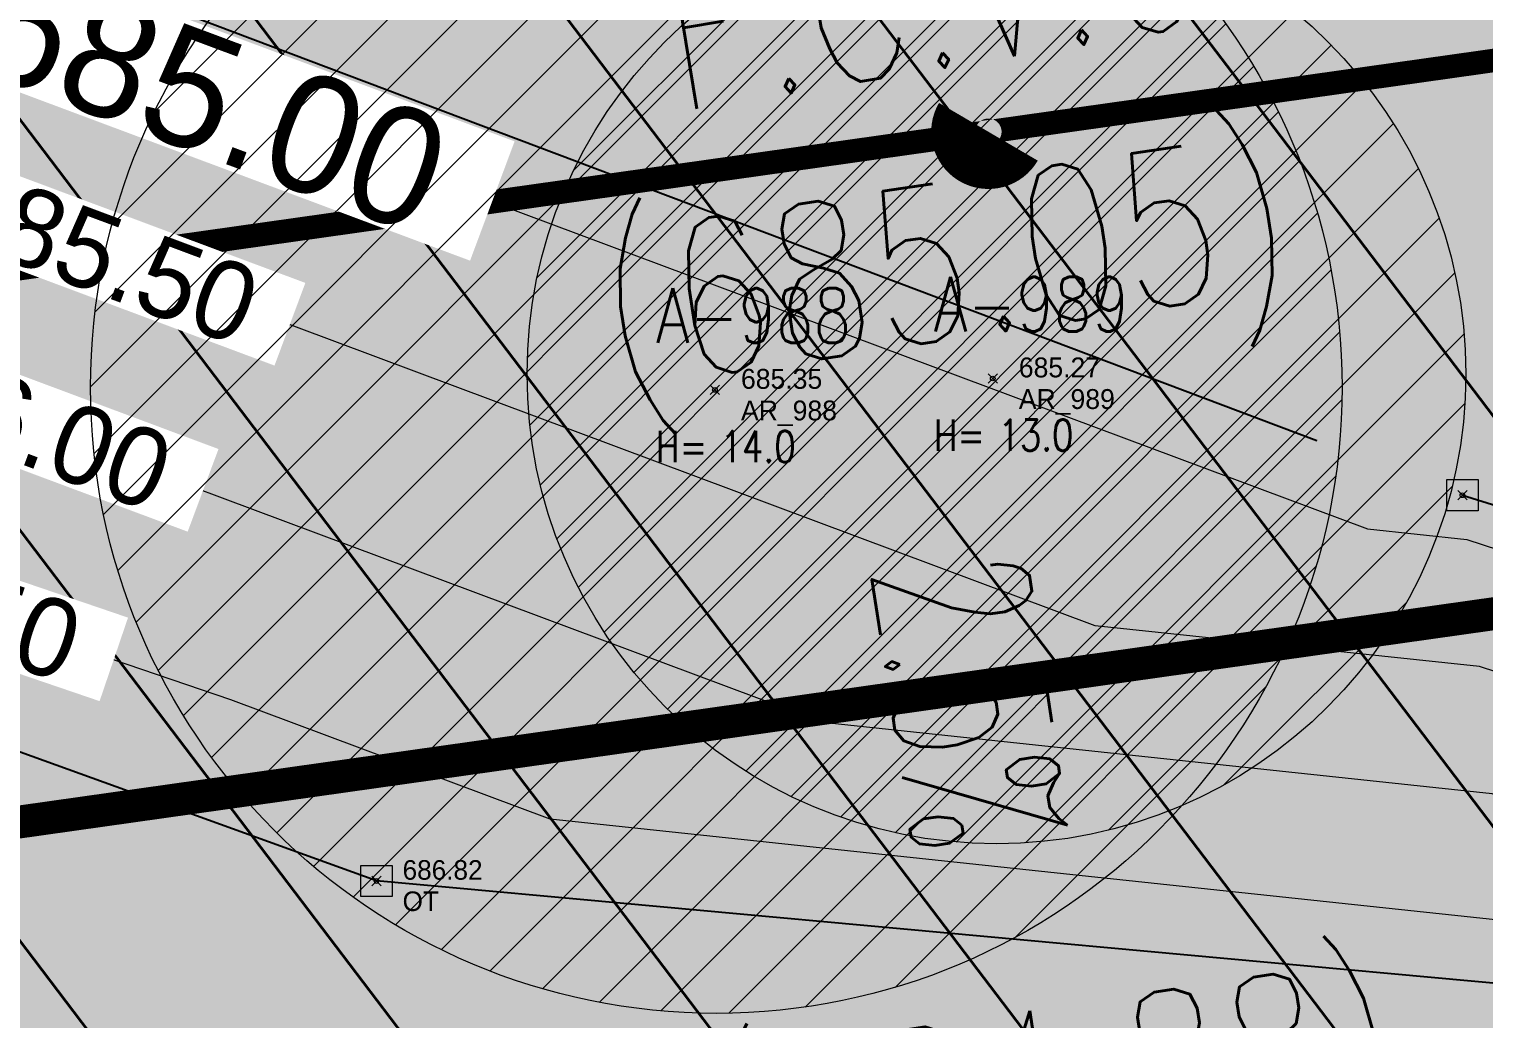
# Model space of a CAD drawing. Extents: x 350769 to 354978, y 6304672 to 6307963.
# Drawn here: x 352637.92 to 352647.22, y 6306023 to 6306029.32 of the extents above; entities that cross this region are included whole.
import ezdxf
from ezdxf import colors
from ezdxf.entities.mleader import LeaderData, LeaderLine
from ezdxf.enums import TextEntityAlignment as Align
from ezdxf.math import Vec2, Vec3

# ---------------------------------------------------------------- set-up
doc = ezdxf.new("R2010")
doc.units = 0
doc.header["$PDMODE"] = 35
doc.header["$PDSIZE"] = 0.03
for name, pattern in [('3-5', [8, 3, -5]), ('CONTINUOS', [0]), ('DASHDOTX2', [2, 1, -0.5, 0, -0.5]), ('DASHED', [19.049999999999997, 12.7, -6.35])]:
    doc.linetypes.add(name, pattern=pattern)
doc.layers.get('0').update_dxf_attribs({"linetype": 'CONTINUOUS'})
doc.layers.get('Defpoints').update_dxf_attribs({"linetype": 'CONTINUOUS'})
for name, color, linetype in [('00-S2_ALL AREA APORTANTES', 150, 'CONTINUOUS'), ('00_Demarc_Proyectado', 150, 'CONTINUOUS'), ('00_Demarcacion Proyectada', 150, 'CONTINUOUS'), ('01_Dem Ext_Transl_niv.anillo', 130, 'CONTINUOUS'), ('02_Geo ext_Acotamiento', 7, 'CONTINUOUS'), ('03_Pav ext_Escurrimiento', 2, 'CONTINUOUS'), ('03_Pav ext_HCV', 34, 'CONTINUOUS'), ('03_Pav ext_Vereda HC', 42, 'CONTINUOUS'), ('03_S3_Pav ext_Cota', 2, 'CONTINUOUS'), ('05_All ext_Txt', 4, 'CONTINUOUS'), ('1-ARBOL H1', 7, 'CONTINUOUS'), ('1-ARBOL H2', 1, 'CONTINUOUS'), ('1-ARBOL H3', 241, 'CONTINUOUS'), ('1-ARBOL NOMBRE', 3, 'CONTINUOUS'), ('1-ARBOL PTO', 7, 'CONTINUOUS'), ('3-TALUD', 252, 'DASHED'), ('C-TINN', 5, 'CONTINUOUS'), ('C-TOPO-MAJR', 9, 'CONTINUOUS'), ('C-TOPO-MINR', 8, 'CONTINUOUS'), ('V-NODE-TEXT DIC 2012', 31, 'CONTINUOUS')]:
    doc.layers.add(name, color=color, linetype=linetype)
doc.layers.add('0_ASD_TOPOGRAFIA_ELEMENTOS', color=7, linetype='CONTINUOS', lineweight=5, true_color=0xbdbdbd)
doc.layers.add('EJE PROYECTADO', color=7, linetype='DASHDOTX2', lineweight=15)
doc.styles.add('JPG_2MM', font='simplex.shx', dxfattribs={"height": 1})
doc.styles.add('ROMANS', font='romans.shx', dxfattribs={"width": 0.65})
doc.dimstyles.new('Principal', dxfattribs={"dimscale": 0, "dimtxt": 2, "dimasz": 2, "dimexe": 1, "dimexo": 1, "dimtad": 1, "dimrnd": 0.05, "dimzin": 1, "dimtxsty": 'ROMANS', "dimcen": 2.5, "dimclrt": 2, "dimaunit": 2, "dimadec": 0, "dimazin": 0, "dimtfac": 1, "dimtmove": 0, "dimatfit": 3, "dimfxl": 1, "dimfxlon": 1, "dimarcsym": 0})
pattern_1 = [(127.2451660467093, (0, 0), (-1.263734244477452, -0.9607975902004564), [])]
pattern_2 = [(0, (0, 0), (0.15875, 0.3175), [0, -0.3175])]

# ---------------------------------------------------------------- blocks, each defined once
blk = doc.blocks.new('_Dot')
at = {"color": 0, "linetype": 'ByBlock', "lineweight": -2}
blk.add_line((-0.5, 0), (-1, 0), dxfattribs=at)
at = {"color": 0, "linetype": 'ByBlock', "const_width": 0.5}
blk.add_lwpolyline([(-0.25, 0, 1), (0.25, 0, 1)], format="xyb", close=True, dxfattribs=at)
blk = doc.blocks.new('*U993')
at = {"layer": 'EJE PROYECTADO', "color": 7, "linetype": 'DASHDOTX2', "lineweight": 15, "ltscale": 4}
blk.add_line((352607.9261549542, 6306023.563363702), (352715.028569147, 6306038.686160961), dxfattribs=at)
blk = doc.blocks.new('*D1285')
at = {"layer": '02_Geo ext_Acotamiento', "color": 0, "lineweight": -2, "transparency": 16777216}
blk.add_line((352571.7078493389, 6306017.609632175), (352570.1212967744, 6306023.145086422), dxfattribs=at)
at = {"layer": '02_Geo ext_Acotamiento', "color": 0, "transparency": 16777216}
blk.add_solid([(352570.2815125268, 6306023.191006901), (352569.9610810217, 6306023.099165943), (352569.8457738976, 6306024.106380936)], dxfattribs=at)
at = {"layer": 'Defpoints', "color": 0, "transparency": 16777216}
for p in [(352569.8457738976, 6306024.106380936), (352673.9862456541, 6305660.762090027)]:
    blk.add_point(p, dxfattribs=at)
at = {"layer": '02_Geo ext_Acotamiento', "color": 2, "transparency": 16777216, "insert": (352571.9656105717, 6306020.004909273), "char_height": 1, "attachment_point": 5, "rotation": 285.99317661795897, "style": 'ROMANS'}
blk.add_mtext('R377,95', dxfattribs=at)
blk = doc.blocks.new('A$C6F2B269D')
at = {"layer": '00_Demarc_Proyectado', "color": 252, "linetype": 'CONTINUOS', "ltscale": 0.25, "const_width": 0.15, "flags": 128}
blk.add_lwpolyline([(406.6025256006396, 741.1003657402471, -0.03132790665521317), (436.2723908958724, 747.5963140241802), (460.6138134024804, 751.0330708893016), (501.393724522791, 756.787721423592, -0.01646156405520624), (512.1769199254726, 757.8117851353077, 0.01362318630335065), (521.8865792793804, 758.674235410057)], format="xyb", dxfattribs=at)
at = {"layer": '00_Demarc_Proyectado', "color": 252, "linetype": '3-5', "flags": 128}
blk.add_lwpolyline([(324.143660965492, 711.6118815205991, 0.21, 0.21, 0.02860421263021953), (365.3507435320062, 724.6357321897522, 0.21, 0.21, -0.01175815259302318), (380.748058074445, 730.0805871794, 0.21, 0.21, -0.0159455191435121), (401.9335374810034, 736.2781988568604, 0.21, 0.21, 0), (405.7998798589688, 737.2575018629432, 0.21, 0.21, 0), (407.5636308409739, 737.7349123209715, 0.21, 0.21, -0.031304837045562), (436.7836878534872, 744.1337906019762, 0.21, 0.21, 0), (461.103124148678, 747.5674432413653, 0.21, 0.21, 0), (506.9185084606288, 754.036309090443, 0, 0, 0)], format="xyseb", dxfattribs=at)
blk = doc.blocks.new('TOPOGRAFIA')
at = {"layer": '0_ASD_TOPOGRAFIA_ELEMENTOS', "true_color": 0xf26507}
h = blk.add_hatch(dxfattribs=at)
h.set_pattern_fill('ANSI31', color=30, scale=0.1)
h.set_pattern_definition([(45, (384341.3286090542, 6301287.36371375), (-0.2245064030267289, 0.2245064030267289), [])])
edge = h.paths.add_edge_path()
edge.add_arc((390644.1028263951, 6303027.115890063), 3, 0, 360)
at = {"layer": '0_ASD_TOPOGRAFIA_ELEMENTOS', "color": 30, "true_color": 0xf26507}
blk.add_circle((390644.1028263951, 6303027.115890063), 3, dxfattribs=at)
at = {"layer": '1-ARBOL H1', "color": 9, "lineweight": 0, "true_color": 0xbdbdbd}
for p in [(390644.079, 6303027.088), (390642.303, 6303027.015)]:
    blk.add_point(p, dxfattribs=at)
at = {"layer": '1-ARBOL PTO', "color": 9, "lineweight": 0, "true_color": 0xbdbdbd}
for p in [(390644.079, 6303027.088), (390642.303, 6303027.015)]:
    blk.add_point(p, dxfattribs=at)
at = {"layer": '3-TALUD', "color": 9, "lineweight": 0, "true_color": 0xbdbdbd, "flags": 128}
for points in [[(390634.2670000001, 6303031.172999999), (390647.081, 6303026.342)], [(390647.081, 6303026.342), (390652.046, 6303024.807999999)], [(390640.14, 6303023.878), (390636.179, 6303025.307)], [(390647.3920000001, 6303023.215), (390640.14, 6303023.878)]]:
    blk.add_lwpolyline(points, dxfattribs=at)
at = {"layer": 'C-TINN', "color": 9, "linetype": 'Continuous', "lineweight": 0, "true_color": 0xbdbdbd}
for points, elevation in [([(390646.981, 6303026.242000001), (390646.981, 6303026.442), (390647.181, 6303026.442), (390647.181, 6303026.242000001), (390646.981, 6303026.242000001)], 684.826), ([(390640.04, 6303023.778), (390640.04, 6303023.977999999), (390640.24, 6303023.977999999), (390640.24, 6303023.778), (390640.04, 6303023.778)], 686.819)]:
    blk.add_lwpolyline(points, dxfattribs=dict(at, elevation=elevation))
for p in [(390647.081, 6303026.342, 684.826), (390640.14, 6303023.878, 686.819)]:
    blk.add_point(p, dxfattribs=at)
at = {"layer": 'C-TOPO-MAJR', "color": 9, "linetype": 'Continuous', "lineweight": 0, "true_color": 0xbdbdbd, "elevation": 685}
blk.add_lwpolyline([(390655.0954206897, 6303035.50822069), (390652.3070576271, 6303035.707338983), (390645.2827038917, 6303038.839175973), (390641.1177532467, 6303037.64576479), (390636.6636329114, 6303036.495448463), (390635.0988490566, 6303034.311462265), (390633.819828479, 6303032.086812298), (390633.8323401118, 6303031.351529741), (390634.0528978979, 6303030.898645646), (390634.4523124684, 6303030.604462898), (390634.8277240179, 6303030.476510691), (390646.4750120422, 6303026.126879076), (390647.1091111688, 6303026.059351688), (390651.5098140475, 6303024.624470945), (390652.5537782063, 6303024.713458052), (390656.2321925926, 6303026.224977778), (390655.5349, 6303032.341475001), (390658.099588785, 6303035.719663552), (390655.0954206897, 6303035.50822069)], dxfattribs=at)
at = {"layer": 'C-TOPO-MINR', "color": 9, "linetype": 'Continuous', "lineweight": 0, "true_color": 0xbdbdbd}
for points, elevation in [([(390662.8580367597, 6303025.177580667), (390658.0929101259, 6303025.659768724), (390654.7808756027, 6303024.298800386), (390649.1581212733, 6303023.819518949), (390647.2706696104, 6303024.434936103), (390642.9923226292, 6303024.890551931), (390637.7481616111, 6303026.848962207), (390635.417481575, 6303027.643332155), (390632.9377827828, 6303029.469716717)], 686), ([(390660.8069816201, 6303026.482209667), (390658.9368286399, 6303026.671452367), (390653.6673269045, 6303024.506129219), (390650.3339676604, 6303024.221994947), (390647.1898903896, 6303025.247143896), (390644.7336673357, 6303025.508715504), (390636.2879428145, 6303028.662736449), (390634.9348970217, 6303029.123897526), (390633.4953403403, 6303030.184181182)], 685.5), ([(390664.9090918992, 6303023.872951668), (390657.2489916117, 6303024.648085081), (390655.8944243009, 6303024.091471553), (390647.9822748863, 6303023.417042951), (390647.3514488311, 6303023.622728311), (390641.2509779228, 6303024.272388359), (390639.2083804078, 6303025.035187966), (390635.9000661282, 6303026.162766784), (390632.3802252252, 6303028.755252252), (390630.4365597356, 6303032.746293341)], 686.5)]:
    blk.add_lwpolyline(points, dxfattribs=dict(at, elevation=elevation))
at = {"layer": 'V-NODE-TEXT DIC 2012', "color": 9, "lineweight": 0, "true_color": 0xbdbdbd}
for p in [(390644.079, 6303027.088), (390642.303, 6303027.015), (390647.081, 6303026.342), (390640.14, 6303023.878)]:
    blk.add_point(p, dxfattribs=at)
at = {"layer": '1-ARBOL H2', "color": 9, "lineweight": 0, "true_color": 0xbdbdbd, "style": 'ROMANS', "width": 0.8}
for p in [(390643.7020668353, 6303026.626000006), (390641.9260668354, 6303026.553000005)]:
    blk.add_text('H=', height=0.2, dxfattribs=at).set_placement(p)
at = {"layer": '1-ARBOL H3', "color": 9, "lineweight": 0, "true_color": 0xbdbdbd, "style": 'ROMANS', "width": 0.8}
for s, p in [('13.0', (390644.1151939023, 6303026.626000006)), ('14.0', (390642.3391939023, 6303026.553000006))]:
    blk.add_text(s, height=0.2, dxfattribs=at).set_placement(p)
at = {"layer": '1-ARBOL NOMBRE', "color": 9, "lineweight": 0, "true_color": 0xbdbdbd, "style": 'ROMANS', "width": 0.8}
for s, p in [('A-989', (390643.7020668353, 6303027.388000003)), ('A-988', (390641.9260668354, 6303027.315000002))]:
    blk.add_text(s, height=0.35, dxfattribs=at).set_placement(p)
at = {"layer": 'V-NODE-TEXT DIC 2012', "color": 9, "lineweight": 0, "true_color": 0xbdbdbd}
for s, height, p in [('685.35', 0.127, (390642.4697893219, 6303027.022210677)), ('685.27', 0.127, (390644.2457893219, 6303027.095210678)), ('AR_989', 0.127, (390644.2457893219, 6303026.893210678)), ('AR_988', 0.127, (390642.4697893219, 6303026.820210678)), ('686.82', 0.125, (390640.3067893219, 6303023.886210677)), ('OT', 0.125, (390640.3067893219, 6303023.686210678))]:
    blk.add_text(s, height=height, dxfattribs=at).set_placement(p)
at = {"layer": 'C-TOPO-MAJR', "color": 9, "linetype": 'Continuous', "lineweight": 0, "true_color": 0xbdbdbd, "insert": (390639.0916551963, 6303028.884163201, 685), "char_height": 0.75, "width": 3.751428571428571, "attachment_point": 5, "rotation": 339.52206154424255, "bg_fill": 3, "box_fill_scale": 1.042333333333333, "bg_fill_color": 256, "bg_fill_true_color": 13158600, "bg_fill_transparency": 0}
blk.add_mtext('685.00', dxfattribs=at)
at = {"layer": 'C-TOPO-MINR', "color": 9, "linetype": 'Continuous', "lineweight": 0, "true_color": 0xbdbdbd, "insert": (390638.3842284571, 6303027.879887233, 685.5), "char_height": 0.5, "width": 2.50095238095238, "attachment_point": 5, "rotation": 339.5220615450228, "bg_fill": 3, "box_fill_scale": 1.0635, "bg_fill_color": 256, "bg_fill_true_color": 13158600, "bg_fill_transparency": 0}
blk.add_mtext('685.50', dxfattribs=at)
at = {"layer": 'C-TOPO-MINR', "color": 9, "linetype": 'Continuous', "lineweight": 0, "true_color": 0xbdbdbd, "insert": (390637.8291417407, 6303026.818720512, 686), "char_height": 0.5, "width": 2.50095238095238, "attachment_point": 5, "rotation": 339.5220615465473, "bg_fill": 3, "box_fill_scale": 1.0635, "bg_fill_color": 256, "bg_fill_true_color": 13158600, "bg_fill_transparency": 0}
blk.add_mtext('686.00', dxfattribs=at)
at = {"layer": 'C-TOPO-MINR', "color": 9, "linetype": 'Continuous', "lineweight": 0, "true_color": 0xbdbdbd, "insert": (390637.2460484125, 6303025.704013176, 686.5), "char_height": 0.5, "width": 2.50095238095238, "attachment_point": 5, "rotation": 341.17925576950296, "bg_fill": 3, "box_fill_scale": 1.0635, "bg_fill_color": 256, "bg_fill_true_color": 13158600, "bg_fill_transparency": 0}
blk.add_mtext('686.50', dxfattribs=at)
at = {"layer": '0_ASD_TOPOGRAFIA_ELEMENTOS', "true_color": 0xf26507}
h = blk.add_hatch(dxfattribs=at)
h.set_pattern_fill('ANSI31', color=30, scale=0.1)
h.set_pattern_definition([(45, (384339.537970386, 6301287.280213065), (-0.2245064030267289, 0.2245064030267289), [])])
edge = h.paths.add_edge_path()
edge.add_arc((390642.312187727, 6303027.032389378), 4, 0, 360)
at = {"layer": '0_ASD_TOPOGRAFIA_ELEMENTOS', "color": 30, "true_color": 0xf26507}
blk.add_circle((390642.312187727, 6303027.032389378), 4, dxfattribs=at)

msp = doc.modelspace()

# ---------------------------------------------------------------- hatches: boundary and pattern name
at = {"layer": '00-S2_ALL AREA APORTANTES', "linetype": 'DASHED', "lineweight": 40, "ltscale": 0.25}
h = msp.add_hatch(dxfattribs=at)
h.set_pattern_fill('ANSI31', color=40, scale=0.5, angle=82.24516604670926)
h.set_pattern_definition(pattern_1)
h.paths.add_polyline_path([(352652.3043928416, 6306042.453321074), (352624.9754433884, 6306038.594756333), (352626.7231071456, 6306026.217482185), (352654.0520196788, 6306030.076308399)])
h = msp.add_hatch(dxfattribs=at)
h.set_pattern_fill('ANSI31', color=150, scale=0.5, angle=82.24516604670926)
h.set_pattern_definition(pattern_1)
h.paths.add_polyline_path([(352654.0520196788, 6306030.076308399), (352626.7231071456, 6306026.217482185), (352628.470763946, 6306013.840257307), (352655.799676479, 6306017.699083521)])
at = {"layer": '03_Pav ext_HCV'}
h = msp.add_hatch(dxfattribs=at)
h.set_pattern_fill('SWAMP', color=256, scale=0.025, angle=-5.87842838446813e-10, style=0)
h.set_pattern_definition([(359.9999999994121, (0, 0), (0.3175000000056422, 0.5499261309017425), [0.079375, -0.555625]), (90, (0.0396875, -4.071855352894005e-13), (-0.3174999999943578, 0.5499261309082575), [0.0396875, -1.06016476181]), (90, (0.049609375, -5.089819191117507e-13), (-0.3174999999943578, 0.5499261309082575), [0.03175, -1.06810226181]), (90, (0.029765625, -3.053891514670504e-13), (-0.3174999999943578, 0.5499261309082575), [0.03175, -1.06810226181]), (59.99999999941215, (0.05953125000000001, -6.107783029341008e-13), (-0.3174999995629745, 0.5499261311573168), [0.0254, -0.6096]), (119.9999999994121, (0.01984375, -2.035927676447003e-13), (-0.6349999995686166, 2.555744082988348e-10), [0.0254, -0.6095999999999999])])
edge = h.paths.add_edge_path()
edge.add_arc((352695.6228278121, 6305975.85554616), 52.49999999651592, 90.15910991936789, 98.03670583891278, ccw=False)
edge.add_arc((352695.3284670433, 6306081.855137437), 53.49999999947075, 270.1591099180267, 278.1028961549432)
edge.add_line((352702.8693602514, 6306028.889252855), (352706.0136189333, 6306029.333188209))
edge.add_line((352706.0136189333, 6306029.333188209), (352705.9856154933, 6306029.531218028))
edge.add_line((352705.9856154933, 6306029.531218028), (352704.2032925461, 6306029.279573285))
edge.add_line((352704.2032925461, 6306029.279573285), (352703.2511160003, 6306036.012576957))
edge.add_line((352703.2511160003, 6306036.012576957), (352702.0188872132, 6306044.725878061))
edge.add_line((352702.0188872132, 6306044.725878061), (352703.8011654631, 6306044.977517299))
edge.add_line((352703.8011654631, 6306044.977517299), (352703.773204849, 6306045.175553165))
edge.add_line((352703.773204849, 6306045.175553165), (352700.3934077577, 6306044.698360805))
edge.add_arc((352708.7779693851, 6305985.792086722), 59.50000000028207, 98.10091267222913, 105.9121530044085)
edge.add_arc((352679.7166693964, 6306087.730503638), 46.50000000145129, 278.03645094313157, 285.91215300661685, ccw=False)
edge.add_line((352686.2175121692, 6306041.687164887), (352639.6351929855, 6306035.110011804))
edge.add_line((352639.6351929855, 6306035.110011804), (352606.2230754346, 6306030.392566704))
edge.add_arc((352596.4368605051, 6306099.705119715), 70.00000005380134, 271.48536212425654, 278.03645093934756, ccw=False)
edge.add_arc((352600.0018186228, 6305960.597349328), 69.1534494366037, 91.45045642228509, 104.4748563886432)
edge.add_line((352582.7165599253, 6306027.555690113), (352582.7637162774, 6306027.36655901))
edge.add_line((352582.7637162774, 6306027.36655901), (352584.5106173158, 6306027.800539543))
edge.add_line((352584.5106173158, 6306027.800539543), (352586.157412114, 6306021.195700438))
edge.add_line((352586.157412114, 6306021.195700438), (352586.7232885007, 6306021.335719549))
edge.add_line((352586.7232885007, 6306021.335719549), (352590.8544985201, 6306021.398619752))
edge.add_arc((352590.8663507516, 6306020.798736827), 0.6000000001080056, -63.22120006769461, 91.13187835353392, ccw=False)
edge.add_line((352591.1366790977, 6306020.263085274), (352587.502146802, 6306018.437976366))
edge.add_line((352587.502146802, 6306018.437976366), (352586.6893552667, 6306018.235521358))
edge.add_line((352586.6893552667, 6306018.235521358), (352588.3263039393, 6306011.670172343))
edge.add_line((352588.3263039393, 6306011.670172343), (352586.5827429757, 6306011.218601814))
edge.add_line((352586.5827429757, 6306011.218601814), (352586.6331052531, 6306011.025046549))
edge.add_arc((352655.5485133363, 6305772.515255022), 248.2664981939714, 98.86355153155222, 106.1162073025364, ccw=False)
edge.add_line((352617.2951473995, 6306017.816975603), (352641.5924359696, 6306021.247501212))
edge.add_line((352641.5924359696, 6306021.247501212), (352688.282935351, 6306027.839928221))
edge = h.paths.add_edge_path(flags=16)
edge.add_arc((352710.1973540727, 6305985.371992292), 53.11479439390379, 97.81937221579312, 105.0371406437207, ccw=False)
edge.add_line((352702.9710573276, 6306037.992919867), (352703.1129390418, 6306037.003681069))
edge.add_line((352703.1129390418, 6306037.003681069), (352703.112985636, 6306037.003351058))
edge.add_line((352703.112985636, 6306037.003351058), (352703.2550507675, 6306035.984753543))
edge.add_arc((352695.9715778618, 6306088.826736871), 53.34158021342433, 270.65045146726897, 277.8479116033116, ccw=False)
edge.add_arc((352696.5726847316, 6306036.088577505), 0.599999999917819, 105.0409264166529, 270.42413250202037, ccw=False)
at = {"layer": '03_Pav ext_Vereda HC'}
h = msp.add_hatch(dxfattribs=at)
h.set_pattern_fill('DOTS', color=256, scale=0.2, style=0)
h.set_pattern_definition(pattern_2)
edge = h.paths.add_edge_path()
edge.add_line((352703.4231398524, 6306047.650922799), (352703.7172836208, 6306045.571624896))
edge.add_line((352703.7172836208, 6306045.571624896), (352707.678001033, 6306046.130837192))
edge.add_line((352707.678001033, 6306046.130837192), (352706.7613178024, 6306052.61221841))
edge.add_line((352706.7613178024, 6306052.61221841), (352704.7789952164, 6306052.346499193))
edge.add_line((352704.7789952164, 6306052.346499193), (352705.1234542672, 6306049.910770163))
edge.add_line((352705.1234542672, 6306049.910770163), (352704.7974891174, 6306049.864802835))
edge.add_line((352704.7974891174, 6306049.864802835), (352605.845947787, 6306035.893869592))
edge.add_arc((352689.8269849572, 6305610.553489762), 433.5519038335603, 101.1690651233866, 102.6021311798104)
edge.add_line((352595.2348293417, 6306033.660541717), (352595.6981481941, 6306031.714750792))
edge.add_arc((352689.8269849693, 6305610.553489767), 431.551903831639, 101.17631749834288, 102.59846348413612, ccw=False)
edge.add_line((352606.1797675515, 6306033.921165339), (352703.4231398524, 6306047.650922799))
edge = h.paths.add_edge_path()
edge.add_arc((352405.9232446, 6306371.355446095), 378.50000000726, 289.44189965681994, 290.0475916589092, ccw=False)
edge.add_line((352531.9072759763, 6306014.43770509), (352532.5679948468, 6306012.549987328))
edge.add_arc((352405.9232446787, 6306371.35544612), 380.5000000049515, 289.4411039732285, 290.0493536249592)
edge.add_line((352536.3698511003, 6306013.914635807), (352535.6732577755, 6306015.789440849))
edge = h.paths.add_edge_path()
edge.add_line((352578.4074838122, 6306027.477461996), (352582.2739194857, 6306028.488174673))
edge.add_line((352582.2739194857, 6306028.488174673), (352582.2735466855, 6306028.489593998))
edge.add_arc((352695.6574150563, 6305586.721125475), 456.0869230611745, 103.5396469629236, 104.39476836692091, ccw=False)
edge.add_line((352588.8791843916, 6306030.132549373), (352588.4159086673, 6306032.078159176))
edge.add_arc((352689.8269848596, 6305610.553490033), 433.5519035480428, 103.5272370596859, 109.9019821663102)
edge.add_line((352542.2406797644, 6306018.21209183), (352542.9372858721, 6306016.337252383))
edge.add_arc((352690.6142637799, 6305608.175091193), 434.0562632094287, 104.98151822734289, 109.8906089499317, ccw=False)
h = msp.add_hatch(dxfattribs=at)
h.set_pattern_fill('DOTS', color=256, scale=0.2, style=0)
h.set_pattern_definition(pattern_2)
edge = h.paths.add_edge_path()
edge.add_line((352708.350524546, 6306025.119232051), (352708.6131484506, 6306025.156224338))
edge.add_line((352708.6131484506, 6306025.156224338), (352709.4927218606, 6306019.014929595))
edge.add_line((352709.4927218606, 6306019.014929595), (352711.4741742483, 6306019.286802134))
edge.add_line((352711.4741742483, 6306019.286802134), (352710.0305056714, 6306029.495230259))
edge.add_line((352710.0305056714, 6306029.495230259), (352706.0696310923, 6306028.937129316))
edge.add_line((352706.0696310923, 6306028.937129316), (352706.3637178175, 6306026.857591641))
edge.add_line((352706.3637178175, 6306026.857591641), (352622.7858116257, 6306015.057256527))
edge.add_line((352622.7858116257, 6306015.057256527), (352617.8349148842, 6306014.358241161))
edge.add_line((352617.8349148842, 6306014.358241161), (352609.6930310929, 6306013.208691459))
edge.add_line((352609.6930310929, 6306013.208691459), (352608.6640347624, 6306013.002519644))
edge.add_arc((352692.7099067825, 6305596.96117567), 424.4456484631147, 101.4208046291385, 104.3722850303219)
edge.add_line((352587.3534402294, 6306008.12309445), (352583.4868267102, 6306007.098818317))
edge.add_arc((352690.293514658, 6305609.325132148), 411.8635380785971, 105.0300391540091, 110.6289178628738)
edge.add_arc((352405.3193197821, 6306373.19770662), 403.4386051726804, 289.7481950342084, 290.285108327017, ccw=False)
edge.add_line((352541.6360073423, 6305993.486673285), (352542.2839023249, 6305991.59428968))
edge.add_arc((352405.3488428521, 6306373.115848734), 405.3515887915564, 289.7439899444065, 290.2860910811432)
edge.add_arc((352689.6646691976, 6305611.165365392), 407.9197498477678, 101.3968823298344, 110.63812504976039, ccw=False)
edge.add_line((352609.0580949512, 6306011.041724414), (352610.0295789288, 6306011.236372937))
edge.add_line((352610.0295789288, 6306011.236372937), (352708.350524546, 6306025.119232051))

# ---------------------------------------------------------------- linework, layer by layer
at = {"layer": '01_Dem Ext_Transl_niv.anillo', "color": 252, "linetype": 'DASHED', "flags": 128}
for points in [[(352634.2670000001, 6306031.172999999), (352647.081, 6306026.342)], [(352647.081, 6306026.342), (352652.046, 6306024.807999999)], [(352640.14, 6306023.878), (352636.179, 6306025.307)], [(352647.3920000001, 6306023.215), (352640.14, 6306023.878)]]:
    msp.add_lwpolyline(points, dxfattribs=at)
at = {"layer": '03_Pav ext_Escurrimiento'}
msp.add_lwpolyline([(352645.0375233337, 6306024.080646051, 0, 0.399872795364281, 0), (352644.8534735159, 6306024.943971543, 0, 0, 0), (352644.6155429969, 6306026.060036061, 0, 0, 0)], format="xyseb", dxfattribs=at)
at = {"layer": '03_S3_Pav ext_Cota', "const_width": 0.4500000000000001}
msp.add_lwpolyline([(352643.9297899159, 6306028.735121697, 1), (352644.1726540378, 6306028.593281713, 1)], format="xyb", dxfattribs=at)

# ---------------------------------------------------------------- block references
at = {"layer": '00_Demarcacion Proyectada'}
msp.add_blockref('A$C6F2B269D', (352180.000001075, 6305277.145685619), dxfattribs=at)
at = {"layer": 'EJE PROYECTADO', "color": 7, "linetype": 'DASHDOTX2', "lineweight": 15, "ltscale": 4}
msp.add_blockref('*U993', (0, 0), dxfattribs=at)

# ---------------------------------------------------------------- texts
at = {"layer": '03_Pav ext_Escurrimiento', "style": 'ROMANS', "oblique": 359.8722847085243, "width": 0.5978430108135433}
msp.add_text('2.5%%%', height=0.9996819884283765, rotation=278.625645923392, dxfattribs=at).set_placement((352643.4378535536, 6306024.943490988), align=Align.CENTER)
at = {"layer": '03_S3_Pav ext_Cota', "style": 'JPG_2MM', "width": 0.75}
for s, rotation, p in [('F.C.V.6', 9.405420222227432, (352642.0614747038, 6306028.790271222)), ('(685.05)', 8.604452119030347, (352641.6517675974, 6306027.011399365)), ('(684.88)', 8.604452119030347, (352642.33562392, 6306021.736799659))]:
    msp.add_text(s, height=0.9999999999999994, rotation=rotation, dxfattribs=at).set_placement(p)

# ---------------------------------------------------------------- dimensions: what is measured, and where the dimension line sits
at = {"layer": '02_Geo ext_Acotamiento'}
dim = msp.add_radius_dim(center=(352673.9862456541, 6305660.762090027), mpoint=(352569.8457738976, 6306024.106380936), dimstyle='Principal', override={"dimfxl": 0.22}, dxfattribs=at)
dim.commit()
dim.dimension.update_dxf_attribs({"geometry": '*D1285', "text_midpoint": (352571.0930069198, 6306019.754806662), "dimtype": 164})

# ---------------------------------------------------------------- leaders
at = {"layer": '05_All ext_Txt'}
ml = msp.add_multileader_mtext('Standard', dxfattribs=at)
ml.set_content('{\\C256;C.I. n°36\\PCA=685.00^JCRs=683.80^JH=1.20m}', color=2, style='ROMANS')
ml.set_leader_properties(color=7)
ml.set_arrow_properties(name='DOT')
ml.build(insert=Vec2(0, 0))
ml.multileader.update_dxf_attribs({"text_left_attachment_type": 6, "text_right_attachment_type": 6, "dogleg_length": 0.4164050059420628, "arrow_head_size": 0.5})
ctx = ml.context
ctx.base_point, ctx.char_height, ctx.arrow_head_size, ctx.landing_gap_size, ctx.plane_origin, ctx.plane_x_axis, ctx.plane_y_axis = Vec3(352636.374749328, 6306012.597918721, 1.238871101305518e-07), 1, 0.5, 0.05000000250530529, Vec3(352676.6499036792, 6305963.829780511, 6.048274780563569e-08), Vec3(1, -2.775557561562891e-16, -5.041539005118686e-09), Vec3(2.631196363540177e-16, 1, -2.863435111305193e-09)
ctx.left_attachment, ctx.right_attachment = 6, 6
notes = []
notes.append((ctx, [(1, (1, 1, 0), (352644.2650784793, 6306012.597918721, 8.410770795090994e-08), (-1, 2.775557561562891e-16, 5.041539005118686e-09), 1.040329146316736, [(0, [(352653.9462598026, 6306030.161463302, -1.499240753902409e-08)], 0, [])])]))
ctx.mtext.insert, ctx.mtext.text_direction, ctx.mtext.width, ctx.mtext.line_spacing_factor, ctx.mtext.line_spacing_style, ctx.mtext.flow_direction, ctx.mtext.extrusion = Vec3(352636.4247493305, 6306013.797918721, 1.20198911034099e-07), Vec3(1, -2.775557561562891e-16, -5.041539005118686e-09), 6.728604887088298, 0.8999999999999998, 2, 5, Vec3(5.041539005118687e-09, 2.863435111305191e-09, 1)
ml = msp.add_multileader_mtext('Standard', dxfattribs=at)
ml.set_content('{\\C256;DESCARGA SUM \\PHDPE DN 300\\PL=6.8m i=1%min}', color=2, style='ROMANS')
ml.set_leader_properties(color=7)
ml.set_arrow_properties(name='DOT')
ml.build(insert=Vec2(0, 0))
ml.multileader.update_dxf_attribs({"text_left_attachment_type": 6, "text_right_attachment_type": 6, "dogleg_length": 1.040329146316736, "arrow_head_size": 0.5})
ctx = ml.context
ctx.base_point, ctx.char_height, ctx.arrow_head_size, ctx.landing_gap_size, ctx.plane_origin, ctx.plane_x_axis, ctx.plane_y_axis = Vec3(352636.2341575214, 6306005.897117639, -1.103918780613694e-07), 1, 0.5, 0.05000000250530529, Vec3(352645.0602200857, 6306032.332892179, -1.959382620268693e-08), Vec3(1, -1.387778780781446e-15, -3.517525297178413e-09), Vec3(1.403991249853975e-15, 1, 4.609055430399856e-09)
ctx.left_attachment, ctx.right_attachment = 6, 6
notes.append((ctx, [(1, (1, 1, 0), (352647.0530581013, 6306005.897117639, -1.484476345388216e-07), (-1, 1.387778780781446e-15, 3.517525297178413e-09), 1.040329146316736, [(1, [(352654.9514021313, 6306025.024926304, -8.806912906583228e-08)], 0, [])])]))
ctx.mtext.insert, ctx.mtext.text_direction, ctx.mtext.rotation, ctx.mtext.line_spacing_factor, ctx.mtext.line_spacing_style, ctx.mtext.flow_direction, ctx.mtext.extrusion = Vec3(352636.2841575239, 6306007.097117639, -1.05036887818561e-07), Vec3(1, -1.387778780781446e-15, -3.517525297178413e-09), 6.283185307179584, 0.8999999999999998, 2, 5, Vec3(3.517525297178408e-09, -4.609055430399862e-09, 1)
for ctx, leaders in notes:
    for number, flags, end, landing, length, lines in leaders:
        leader = LeaderData()
        leader.index, (leader.has_last_leader_line, leader.has_dogleg_vector, leader.attachment_direction) = number, flags
        leader.last_leader_point, leader.dogleg_vector, leader.dogleg_length = Vec3(end), Vec3(landing), length
        for number, points, colour, breaks in lines:
            line = LeaderLine()
            line.index, line.vertices, line.color, line.breaks = number, Vec3.list(points), colors.encode_raw_color(colour), breaks
            leader.lines.append(line)
        ctx.leaders.append(leader)

# ---------------------------------------------------------------- next in the draw order: block references
at = {"layer": '0_ASD_TOPOGRAFIA_ELEMENTOS', "color": 30, "true_color": 0xf26507}
msp.add_blockref('TOPOGRAFIA', (-38000, 3000), dxfattribs=at)

doc.saveas('drawing.dxf')
